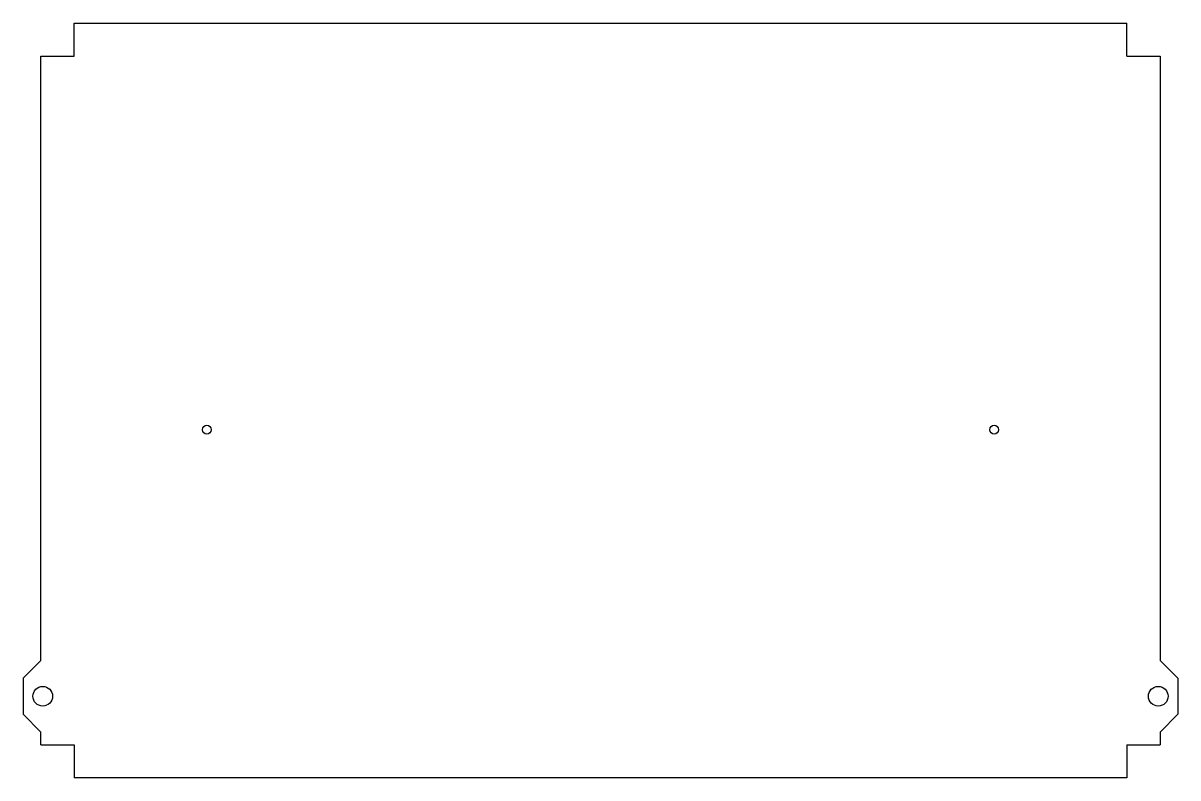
# Model space of a CAD drawing. Header units: millimetres. Extents: x -323 to 323, y -211 to 211.
import ezdxf

# ---------------------------------------------------------------- set-up
doc = ezdxf.new("R2010")
doc.units = ezdxf.units.MM

msp = doc.modelspace()

# ---------------------------------------------------------------- linework, layer by layer
at = {"color": 7, "linetype": 'Continuous', "lineweight": 25}
for p, q in [((-294.13, 192.33), (-294.13, 210.84)), ((-294.13, 210.84), (294.13, 210.84)), ((294.13, 192.33), (294.13, 210.84)), ((-312.64, -145.2), (-312.64, 192.33)), ((-312.64, 192.33), (-294.13, 192.33)), ((294.13, 192.33), (312.64, 192.33)), ((312.64, 192.33), (312.64, -145.2)), ((-312.64, -145.2), (-322.64, -155.2)), ((312.64, -145.2), (322.64, -155.2)), ((-322.64, -155.2), (-322.64, -175.2)), ((322.64, -155.2), (322.64, -175.2)), ((-322.64, -175.2), (-312.64, -185.2)), ((322.64, -175.2), (312.64, -185.2)), ((-312.64, -192.33), (-312.64, -185.2)), ((312.64, -185.2), (312.64, -192.33)), ((-312.64, -192.33), (-294.13, -192.33)), ((-294.13, -192.33), (-294.13, -210.84)), ((294.13, -192.33), (312.64, -192.33)), ((294.13, -192.33), (294.13, -210.84)), ((294.13, -210.84), (-294.13, -210.84))]:
    msp.add_line(p, q, dxfattribs=at)
for centre, radius in [((-220, -16.3), 2.45), ((220, -16.3), 2.45), ((-311.64, -165.2), 5.5), ((311.64, -165.2), 5.5)]:
    msp.add_circle(centre, radius, dxfattribs=at)

doc.saveas('drawing.dxf')
